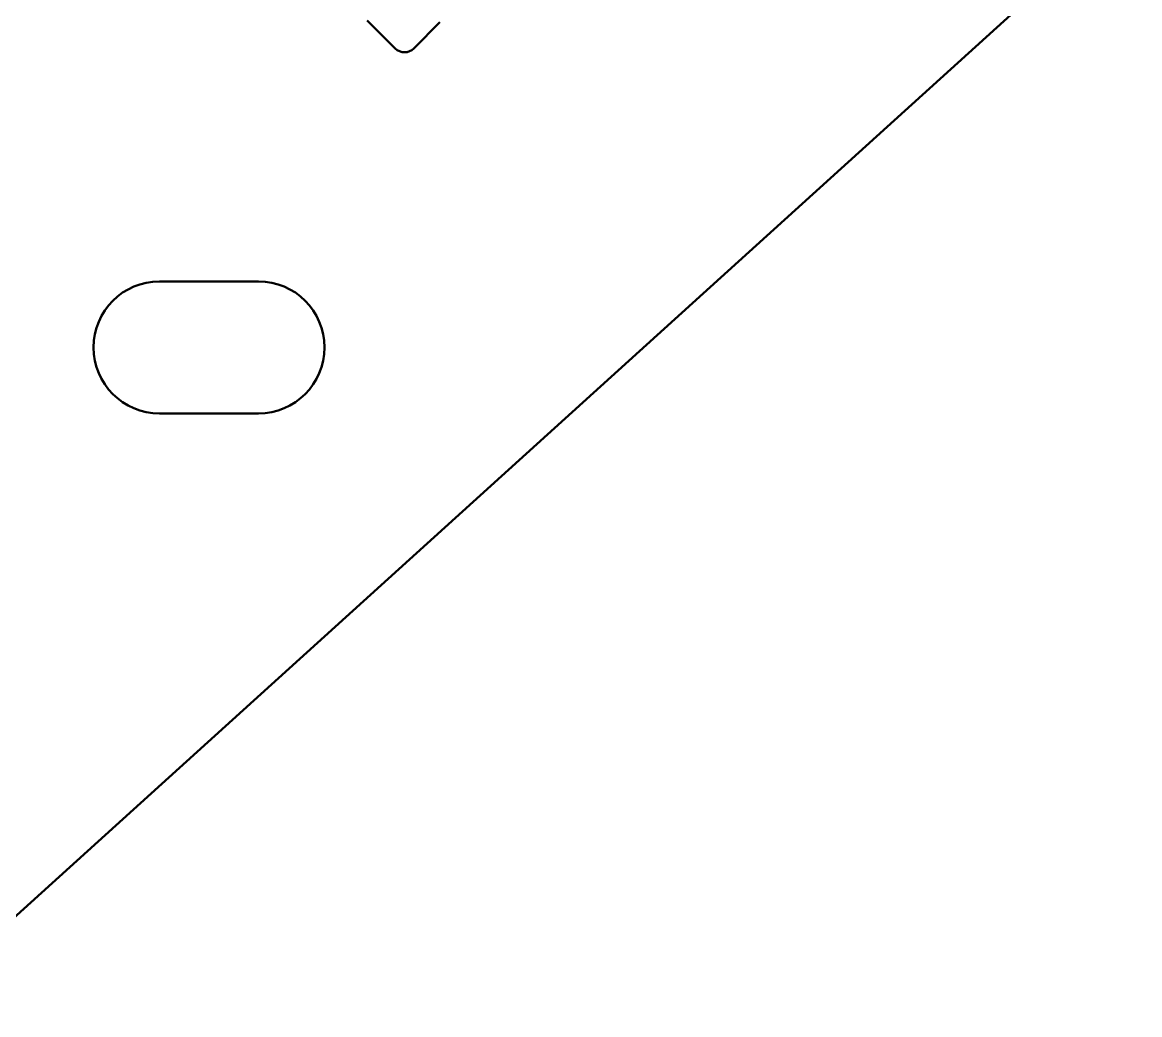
# Model space of a CAD drawing. Header units: millimetres. Extents: x 0 to 8400, y 0 to 5940.
# Drawn here: x 3851.5 to 4020.8, y 3356.2 to 3506.5 of the extents above; entities that cross this region are included whole.
import ezdxf

# ---------------------------------------------------------------- set-up
doc = ezdxf.new("R2010")
doc.units = ezdxf.units.MM
doc.header["$LTSCALE"] = 20
doc.layers.add('可見 (ISO)', color=7, linetype='Continuous', lineweight=50)

msp = doc.modelspace()

# ---------------------------------------------------------------- linework, layer by layer
at = {"layer": '可見 (ISO)'}
for p, q in [((3833.98, 3356.16), (4020.84, 3525.4)), ((3908.01, 3502.58), (3903.77, 3506.83)), ((3914.79, 3506.54), (3910.88, 3502.63)), ((3910.84, 3502.58), (3910.88, 3502.63)), ((3872.28, 3467.28), (3887.28, 3467.28)), ((3887.28, 3447.28), (3872.28, 3447.28))]:
    msp.add_line(p, q, dxfattribs=at)
for centre, radius, start, end in [((3909.42, 3504), 2, 225, 315), ((3872.28, 3457.28), 10, 90, 270), ((3887.28, 3457.28), 10, 270, 90)]:
    msp.add_arc(centre, radius, start, end, dxfattribs=at)

doc.saveas('drawing.dxf')
